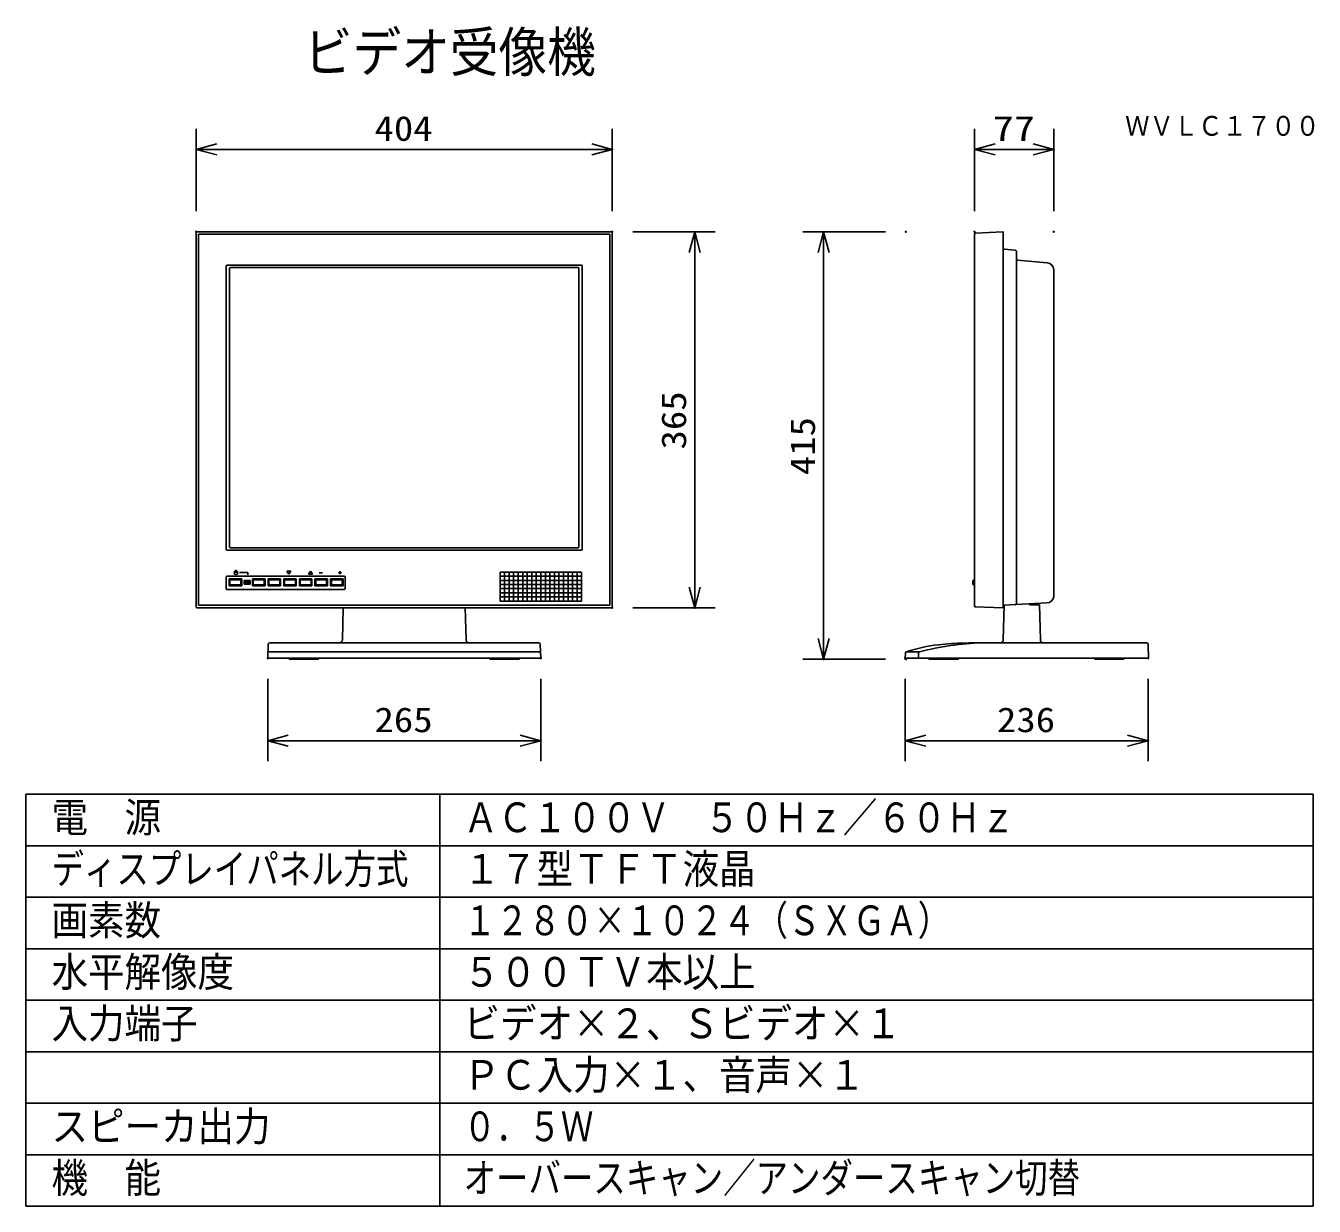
# Model space of a CAD drawing. Units: millimetres, scale not verified. Extents: x -62 to 63, y -57 to 58.
import ezdxf
from ezdxf.enums import TextEntityAlignment as Align

# ---------------------------------------------------------------- set-up
doc = ezdxf.new("R2010")
doc.units = ezdxf.units.MM
doc.header["$LTSCALE"] = 0.191441
doc.header["$PDMODE"] = 32
doc.header["$PDSIZE"] = 0.0957
for name, color, linetype in [('0-0_MOJI1', 2, 'Continuous'), ('0-1_WAKU', 1, 'Continuous'), ('0-2_GAIKEI', 1, 'Continuous'), ('0-3_TOUROKU', 7, 'Continuous')]:
    doc.layers.add(name, color=color, linetype=linetype)
doc.styles.add('ＭＳ ゴシック', font='')
doc.styles.get('ＭＳ ゴシック').set_extended_font_data('MS Gothic')

# ---------------------------------------------------------------- blocks, each defined once
blk = doc.blocks.new('_OPEN30')
at = {"layer": '0-3_TOUROKU'}
blk.add_line((0, 0), (-1, 0), dxfattribs=at)
blk.add_lwpolyline([(-1, 0.26795), (0, 0), (-1, -0.26795)], dxfattribs=at)

msp = doc.modelspace()

# ---------------------------------------------------------------- linework, layer by layer
at = {"layer": '0-1_WAKU', "color": 4}
for p, q in [((62.5, -16.858), (-62.5, -16.858)), ((-62.5, -16.858), (-62.5, -56.858)), ((-22.2944, -56.858), (-22.2944, -16.858)), ((62.5, -56.858), (62.5, -16.858)), ((-62.5, -56.858), (62.5, -56.858))]:
    msp.add_line(p, q, dxfattribs=at)
at = {"layer": '0-1_WAKU'}
for p, q in [((62.5, -21.858), (-62.5, -21.858)), ((62.5, -26.858), (-62.5, -26.858)), ((62.5, -31.858), (-62.5, -31.858)), ((62.5, -36.858), (-62.5, -36.858)), ((62.5, -41.858), (-62.5, -41.858)), ((62.5, -46.858), (-62.5, -46.858)), ((62.5, -51.858), (-62.5, -51.858))]:
    msp.add_line(p, q, dxfattribs=at)
at = {"layer": '0-2_GAIKEI', "color": 3}
for p, q in [((-45.9573, 39.7413), (-45.9573, 47.7413)), ((-5.5574, 39.7413), (-5.5574, 47.7413)), ((29.597, 39.7413), (29.597, 47.7413)), ((37.297, 39.7413), (37.297, 47.7413)), ((-43.9573, 45.7413), (-7.5574, 45.7413)), ((31.597, 45.7413), (35.297, 45.7413)), ((-3.5579, 37.7464), (4.4421, 37.7464)), ((20.9499, 37.7464), (12.9499, 37.7464)), ((2.4421, 35.7464), (2.4421, 3.2464)), ((14.9499, 35.7464), (14.9499, -1.7536)), ((-3.5579, 1.2464), (4.4421, 1.2464)), ((20.9499, -3.7536), (12.9499, -3.7536)), ((-39.0113, -5.6644), (-39.0113, -13.6644)), ((-12.5033, -5.6644), (-12.5033, -13.6644)), ((22.8735, -5.6644), (22.8735, -13.6644)), ((46.4735, -5.6644), (46.4735, -13.6644)), ((-37.0113, -11.6644), (-14.5033, -11.6644)), ((24.8735, -11.6644), (44.4735, -11.6644))]:
    msp.add_line(p, q, dxfattribs=at)
at = {"layer": '0-2_GAIKEI', "color": 7}
for p, q in [((-45.9573, 37.6464), (-45.9573, 1.3464)), ((-45.8573, 37.7464), (-5.6574, 37.7464)), ((-5.5574, 37.6464), (-5.5574, 1.3464)), ((29.6919, 37.6072), (32.3479, 37.7464)), ((32.397, 37.7034), (32.397, 36.1658)), ((29.597, 37.5076), (29.597, 1.4393)), ((33.5181, 35.9636), (32.4879, 36.0663)), ((33.697, 35.7683), (33.697, 35.0831)), ((36.6602, 34.7324), (33.7895, 34.9836)), ((37.297, 34.0441), (37.297, 2.3483)), ((32.3479, 1.2464), (29.6936, 1.3391)), ((32.4876, 1.4897), (32.3996, -1.8717)), ((32.4454, 1.4874), (36.6358, 1.7071)), ((35.9093, 1.5257), (35.0572, 1.5257)), ((35.9093, 1.5257), (35.9984, -1.8717)), ((-45.8573, 1.2464), (-5.6574, 1.2464)), ((-31.7574, -1.8723), (-31.6756, 1.2402)), ((-19.7573, -1.8723), (-19.839, 1.2402)), ((-39.0113, -3.6644), (-38.9687, -2.3097)), ((-32.0573, -2.1644), (-38.8188, -2.1644)), ((-32.0573, -2.1644), (-19.4574, -2.1644)), ((-19.4574, -2.1644), (-12.6959, -2.1644)), ((-12.5033, -3.6644), (-12.546, -2.3097)), ((32.0963, -2.1644), (46.3225, -2.1644)), ((46.4847, -3.6644), (46.4611, -2.3113)), ((-39.0113, -3.6644), (-12.5033, -3.6644)), ((22.8847, -3.6644), (22.8933, -3.1695)), ((22.8847, -3.6644), (46.4847, -3.6644))]:
    msp.add_line(p, q, dxfattribs=at)
at = {"layer": '0-2_GAIKEI'}
for p, q in [((-45.7173, 37.5064), (-45.7173, 1.4864)), ((32.397, 36.1658), (32.397, 1.2847)), ((33.697, 35.0831), (33.697, 1.7211)), ((-43.0473, 34.4064), (-43.0473, 6.9264)), ((-42.9473, 34.5064), (-8.5674, 34.5064)), ((-42.7073, 34.1664), (-42.7073, 7.1664)), ((-42.6073, 34.2664), (-8.9073, 34.2664)), ((-8.8073, 34.1664), (-8.8073, 7.1664)), ((-8.4674, 34.4064), (-8.4674, 6.9264)), ((-42.9473, 6.8264), (-8.5674, 6.8264)), ((-42.6073, 7.0664), (-8.9073, 7.0664)), ((-43.0517, 4.2302), (-43.0517, 3.1028)), ((-42.9658, 4.3158), (-31.5795, 4.3158)), ((-42.7572, 4.0468), (-42.7572, 3.365)), ((-41.5397, 4.0468), (-42.7572, 4.0468)), ((-42.7572, 4.0468), (-42.7572, 3.365)), ((-41.5397, 4.0468), (-42.7572, 4.0468)), ((-42.6837, 3.9634), (-42.6837, 3.4597)), ((-41.6232, 3.9634), (-42.6837, 3.9634)), ((-42.1002, 4.6334), (-42.1002, 4.9126)), ((-41.745, 4.6583), (-40.9477, 4.6583)), ((-41.6232, 3.4597), (-41.6232, 3.9634)), ((-41.5397, 3.365), (-41.5397, 4.0468)), ((-41.5397, 3.365), (-41.5397, 4.0468)), ((-41.3091, 3.8764), (-41.3091, 3.5354)), ((-40.7, 3.8764), (-41.3091, 3.8764)), ((-41.3091, 3.8764), (-41.3091, 3.5354)), ((-40.7, 3.8764), (-41.3091, 3.8764)), ((-41.2301, 3.8029), (-41.2301, 3.6144)), ((-40.7842, 3.8029), (-41.2301, 3.8029)), ((-40.9477, 4.6583), (-40.9477, 4.4464)), ((-40.7842, 3.6144), (-40.7842, 3.8029)), ((-40.7, 3.5354), (-40.7, 3.8764)), ((-40.7, 3.5354), (-40.7, 3.8764)), ((-40.4903, 4.0468), (-40.4903, 3.365)), ((-39.2725, 4.0468), (-40.4903, 4.0468)), ((-40.4903, 4.0468), (-40.4903, 3.365)), ((-39.2725, 4.0468), (-40.4903, 4.0468)), ((-40.4168, 3.9634), (-40.4168, 3.4597)), ((-39.3564, 3.9634), (-40.4168, 3.9634)), ((-39.3564, 3.4597), (-39.3564, 3.9634)), ((-39.2725, 3.365), (-39.2725, 4.0468)), ((-39.2725, 3.365), (-39.2725, 4.0468)), ((-38.9734, 4.0468), (-38.9734, 3.365)), ((-37.756, 4.0468), (-38.9734, 4.0468)), ((-38.9734, 4.0468), (-38.9734, 3.365)), ((-37.756, 4.0468), (-38.9734, 4.0468)), ((-38.9002, 3.9634), (-38.9002, 3.4597)), ((-37.8398, 3.9634), (-38.9002, 3.9634)), ((-37.8398, 3.4597), (-37.8398, 3.9634)), ((-37.756, 3.365), (-37.756, 4.0468)), ((-37.756, 3.365), (-37.756, 4.0468)), ((-37.4569, 4.0468), (-37.4569, 3.365)), ((-36.2396, 4.0468), (-37.4569, 4.0468)), ((-37.4569, 4.0468), (-37.4569, 3.365)), ((-36.2396, 4.0468), (-37.4569, 4.0468)), ((-37.3837, 3.9634), (-37.3837, 3.4597)), ((-36.3233, 3.9634), (-37.3837, 3.9634)), ((-37.1446, 4.8026), (-36.954, 4.4957)), ((-36.7637, 4.8026), (-37.1446, 4.8026)), ((-36.954, 4.4957), (-36.7637, 4.8026)), ((-36.3233, 3.4597), (-36.3233, 3.9634)), ((-36.2396, 3.365), (-36.2396, 4.0468)), ((-36.2396, 3.365), (-36.2396, 4.0468)), ((-35.9405, 4.0468), (-35.9405, 3.365)), ((-34.7227, 4.0468), (-35.9405, 4.0468)), ((-35.9405, 4.0468), (-35.9405, 3.365)), ((-34.7227, 4.0468), (-35.9405, 4.0468)), ((-35.8668, 3.9634), (-35.8668, 3.4597)), ((-34.8066, 3.9634), (-35.8668, 3.9634)), ((-34.8514, 4.8026), (-35.0417, 4.4957)), ((-35.0417, 4.4957), (-34.6607, 4.4957)), ((-34.6607, 4.4957), (-34.8514, 4.8026)), ((-34.8066, 3.4597), (-34.8066, 3.9634)), ((-34.7227, 3.365), (-34.7227, 4.0468)), ((-34.7227, 3.365), (-34.7227, 4.0468)), ((-34.424, 4.0468), (-34.424, 3.365)), ((-33.2062, 4.0468), (-34.424, 4.0468)), ((-34.424, 4.0468), (-34.424, 3.365)), ((-33.2062, 4.0468), (-34.424, 4.0468)), ((-34.3505, 3.9634), (-34.3505, 3.4597)), ((-33.2904, 3.9634), (-34.3505, 3.9634)), ((-34.0185, 4.6442), (-33.7081, 4.6442)), ((-33.2904, 3.4597), (-33.2904, 3.9634)), ((-33.2062, 3.365), (-33.2062, 4.0468)), ((-33.2062, 3.365), (-33.2062, 4.0468)), ((-32.9075, 4.0468), (-32.9075, 3.365)), ((-31.6896, 4.0468), (-32.9075, 4.0468)), ((-32.9075, 4.0468), (-32.9075, 3.365)), ((-31.6896, 4.0468), (-32.9075, 4.0468)), ((-32.8336, 3.9634), (-32.8336, 3.4597)), ((-31.7735, 3.9634), (-32.8336, 3.9634)), ((-32.1523, 4.6442), (-31.842, 4.6442)), ((-31.9969, 4.4885), (-31.9969, 4.7993)), ((-31.7735, 3.4597), (-31.7735, 3.9634)), ((-31.6896, 3.365), (-31.6896, 4.0468)), ((-31.6896, 3.365), (-31.6896, 4.0468)), ((-31.494, 4.2302), (-31.494, 3.1028)), ((-16.455, 1.897), (-16.455, 4.697)), ((-16.455, 4.697), (-8.535, 4.697)), ((-16.455, 4.297), (-8.535, 4.297)), ((-16.455, 3.897), (-8.535, 3.897)), ((-16.015, 1.897), (-16.015, 4.697)), ((-15.575, 1.897), (-15.575, 4.697)), ((-15.135, 1.897), (-15.135, 4.697)), ((-14.695, 1.897), (-14.695, 4.697)), ((-14.255, 1.897), (-14.255, 4.697)), ((-13.815, 1.897), (-13.815, 4.697)), ((-13.375, 1.897), (-13.375, 4.697)), ((-12.935, 1.897), (-12.935, 4.697)), ((-12.495, 1.897), (-12.495, 4.697)), ((-12.055, 1.897), (-12.055, 4.697)), ((-11.615, 1.897), (-11.615, 4.697)), ((-11.175, 1.897), (-11.175, 4.697)), ((-10.735, 1.897), (-10.735, 4.697)), ((-10.295, 1.897), (-10.295, 4.697)), ((-9.855, 1.897), (-9.855, 4.697)), ((-9.415, 1.897), (-9.415, 4.697)), ((-8.975, 1.897), (-8.975, 4.697)), ((-8.535, 1.897), (-8.535, 4.697)), ((29.597, 3.9231), (29.4943, 3.9194)), ((-42.9658, 3.0173), (-31.5795, 3.0173)), ((-42.7572, 3.365), (-41.5397, 3.365)), ((-42.7572, 3.365), (-41.5397, 3.365)), ((-42.6837, 3.4597), (-41.6232, 3.4597)), ((-41.3091, 3.5354), (-40.7, 3.5354)), ((-41.3091, 3.5354), (-40.7, 3.5354)), ((-41.2301, 3.6144), (-40.7842, 3.6144)), ((-40.4903, 3.365), (-39.2725, 3.365)), ((-40.4903, 3.365), (-39.2725, 3.365)), ((-40.4168, 3.4597), (-39.3564, 3.4597)), ((-38.9734, 3.365), (-37.756, 3.365)), ((-38.9734, 3.365), (-37.756, 3.365)), ((-38.9002, 3.4597), (-37.8398, 3.4597)), ((-37.4569, 3.365), (-36.2396, 3.365)), ((-37.4569, 3.365), (-36.2396, 3.365)), ((-37.3837, 3.4597), (-36.3233, 3.4597)), ((-35.9405, 3.365), (-34.7227, 3.365)), ((-35.9405, 3.365), (-34.7227, 3.365)), ((-35.8668, 3.4597), (-34.8066, 3.4597)), ((-34.424, 3.365), (-33.2062, 3.365)), ((-34.424, 3.365), (-33.2062, 3.365)), ((-34.3505, 3.4597), (-33.2904, 3.4597)), ((-32.9075, 3.365), (-31.6896, 3.365)), ((-32.9075, 3.365), (-31.6896, 3.365)), ((-32.8336, 3.4597), (-31.7735, 3.4597)), ((-16.455, 3.497), (-8.535, 3.497)), ((-16.455, 3.097), (-8.535, 3.097)), ((-16.455, 2.697), (-8.535, 2.697)), ((29.597, 3.4718), (29.4944, 3.4753)), ((-45.7173, 1.4864), (-5.7974, 1.4864)), ((-16.455, 2.297), (-8.535, 2.297)), ((-16.455, 1.897), (-8.535, 1.897)), ((-12.5232, -3.0344), (-38.9915, -3.0344)), ((-36.9151, -3.6644), (-36.9151, -3.7536)), ((-35.5005, -3.6644), (-35.5004, -3.7536)), ((-34.0857, -3.7536), (-34.0857, -3.6644)), ((-16.0142, -3.6644), (-16.0143, -3.7536)), ((22.9954, -3.0299), (24.2818, -3.0344)), ((24.1674, -3.6644), (24.173, -3.1767)), ((26.6117, -3.6644), (26.6117, -3.7536)), ((41.2874, -3.7536), (41.2874, -3.6644)), ((42.7021, -3.6644), (42.7021, -3.7536)), ((44.1168, -3.6644), (44.1168, -3.7536)), ((-36.9151, -3.7536), (-34.0857, -3.7536)), ((44.1168, -3.7536), (41.2874, -3.7536))]:
    msp.add_line(p, q, dxfattribs=at)
for points in [[(-45.7173, 37.5064), (-5.7974, 37.5064), (-5.7974, 1.4864)], [(-14.5996, -3.6644), (-14.5996, -3.7536), (-17.429, -3.7536), (-17.429, -3.6644)], [(28.0264, -3.6644), (28.0264, -3.7536), (25.197, -3.7536), (25.197, -3.6644)]]:
    msp.add_lwpolyline(points, dxfattribs=at)
msp.add_circle((-42.1014, 4.6373), 0.1794, dxfattribs=at)
at = {"layer": '0-2_GAIKEI', "color": 7}
for centre, radius, start, end in [((-45.8573, 37.6464), 0.1, 90, 180), ((-5.6574, 37.6464), 0.1, 0, 90), ((29.6969, 37.5074), 0.0999, 92.89086, 180.07538), ((32.3505, 37.6998), 0.0467, 4.38429, 93.18102), ((32.4977, 36.1665), 0.1007, 180.39985, 264.42218), ((33.4991, 35.7666), 0.1979, 0.50242, 84.50076), ((33.7979, 35.0842), 0.1009, 180.63073, 265.2375), ((36.6005, 34.0385), 0.6965, 359.70408, 85.08626), ((-45.8573, 1.3464), 0.1, 180, 270), ((-5.6574, 1.3464), 0.1, 270, 0), ((29.6973, 1.4393), 0.1003, 180.03742, 267.91956), ((32.3508, 1.2934), 0.047, 267.19768, 357.09532), ((32.4481, 1.4363), 0.0512, 93.07449, 178.61702), ((35.0572, 1.7261), 0.2004, 213.50498, 270.00716), ((36.5992, 2.4064), 0.7002, 272.99367, 355.24071), ((-38.8188, -2.3144), 0.15, 90, 178.19698), ((-32.0573, -1.8644), 0.3, 270, 358.49561), ((-19.4574, -1.8644), 0.3, 181.50439, 270), ((-12.6959, -2.3144), 0.15, 1.80302, 90), ((27.8149, -17.5962), 15.3429, 96.42588, 108.30788), ((29.1066, -28.9088), 26.729, 91.00338, 96.46327), ((31.06, -140.2152), 138.0548, 89.56991, 91.00864), ((32.0995, -1.8642), 0.3002, 270.01857, 358.48229), ((36.2982, -1.864), 0.2999, 181.4638, 269.99345), ((46.3109, -2.3142), 0.1502, 1.09674, 85.59034), ((23.0431, -3.1719), 0.1498, 108.58878, 179.08582)]:
    msp.add_arc(centre, radius, start, end, dxfattribs=at)
at = {"layer": '0-2_GAIKEI'}
for centre, radius, start, end in [((-42.9473, 34.4064), 0.1, 90, 180), ((-42.6073, 34.1664), 0.1, 90, 180), ((-8.9073, 34.1664), 0.1, 0, 90), ((-8.5674, 34.4064), 0.1, 0, 90), ((-42.9473, 6.9264), 0.1, 180, 270), ((-42.6073, 7.1664), 0.1, 180, 270), ((-8.9073, 7.1664), 0.1, 270, 0), ((-8.5674, 6.9264), 0.1, 270, 0), ((-42.9659, 4.23), 0.0858, 89.93484, 179.84178), ((-31.5795, 4.2303), 0.0855, 359.96654, 90.03346), ((30.3446, 3.6974), 0.9007, 167.25972, 192.75021), ((29.4953, 3.8894), 0.03, 92.03669, 167.25972), ((-42.9664, 3.1026), 0.0853, 179.87216, 270.35121), ((-31.5791, 3.1023), 0.0851, 269.68083, 0.31917), ((29.4954, 3.5053), 0.03, 192.75021, 268.04472), ((33.4979, 1.7431), 0.2003, 273.07841, 353.70354), ((31.2797, -30.1768), 28.03, 91.90654, 104.45724), ((24.3183, -3.175), 0.1453, 104.55424, 180.63942)]:
    msp.add_arc(centre, radius, start, end, dxfattribs=at)
at = {"layer": '0-3_TOUROKU'}
for p in [(-5.5574, 45.7413), (37.297, 45.7413), (-45.9573, 37.7413), (-5.5579, 37.7464), (-5.5574, 37.7413), (22.9499, 37.7464), (29.597, 37.7413), (37.297, 37.7413), (-5.5579, 1.2464), (2.4421, 1.2464), (-39.0113, -3.6644), (-12.5033, -3.6644), (14.9499, -3.7536), (22.8735, -3.6644), (22.9499, -3.7536), (46.4735, -3.6644), (-12.5033, -11.6644), (46.4735, -11.6644)]:
    msp.add_point(p, dxfattribs=at)

# ---------------------------------------------------------------- block references
at = {"layer": '0-2_GAIKEI', "xscale": 2, "yscale": 2}
for p, rotation in [((-45.9573, 45.7413), 180), ((29.597, 45.7413), 180), ((2.4421, 37.7464), 90), ((14.9499, 37.7464), 90), ((2.4421, 1.2464), 270), ((14.9499, -3.7536), 270), ((-39.0113, -11.6644), 180), ((22.8735, -11.6644), 180)]:
    msp.add_blockref('_OPEN30', p, dxfattribs=dict(at, rotation=rotation))
for p in [(-5.5574, 45.7413), (37.297, 45.7413), (-12.5033, -11.6644), (46.4735, -11.6644)]:
    msp.add_blockref('_OPEN30', p, dxfattribs=at)

# ---------------------------------------------------------------- texts
at = {"layer": '0-0_MOJI1', "style": 'ＭＳ ゴシック'}
for s, height, width, p in [('ビデオ受像機', 3.848, 0.9, (-35.5, 52.1178)), ('電\u3000源', 2.887, 0.9, (-60, -21.4131)), ('ＡＣ１００Ｖ\u3000５０Ｈｚ／６０Ｈｚ', 2.887, 0.85, (-20, -21.4131)), ('ディスプレイパネル方式', 2.887, 0.8, (-60, -26.4131)), ('１７型ＴＦＴ液晶', 2.887, 0.9, (-20, -26.4131)), ('画素数', 2.887, 0.9, (-60, -31.4131)), ('１２８０×１０２４（ＳＸＧＡ）', 2.887, 0.8, (-20, -31.4131)), ('水平解像度', 2.887, 0.9, (-60, -36.4131)), ('５００ＴＶ本以上', 2.887, 0.9, (-20, -36.4131)), ('入力端子', 2.887, 0.9, (-60, -41.4131)), ('ビデオ×２、Ｓビデオ×１', 2.887, 0.9, (-20, -41.4131)), ('ＰＣ入力×１、音声×１', 2.887, 0.9, (-20, -46.4131)), ('スピーカ出力', 2.887, 0.9, (-60, -51.4131)), ('０．５Ｗ', 2.887, 0.8, (-20, -51.4131)), ('機\u3000能', 2.887, 0.9, (-60, -56.4131)), ('オーバースキャン／アンダースキャン切替', 2.887, 0.8, (-20, -56.4131))]:
    msp.add_text(s, height=height, dxfattribs=dict(at, width=width)).set_placement(p, align=Align.BOTTOM_LEFT)
at = {"layer": '0-2_GAIKEI', "color": 3, "style": 'ＭＳ ゴシック'}
for s, width, p in [('404', 1.15, (-28.6445, 45.8509)), ('77', 1.25, (31.3801, 45.8509)), ('265', 1.15, (-28.6445, -11.5548)), ('236', 1.15, (31.7864, -11.5548))]:
    msp.add_text(s, height=2.406, dxfattribs=dict(at, width=width)).set_placement(p, align=Align.BOTTOM_LEFT)
at = {"layer": '0-2_GAIKEI', "color": 3, "style": 'ＭＳ ゴシック', "width": 1.15}
for s, p in [('365', (2.3326, 16.6093)), ('415', (14.8403, 14.1093))]:
    msp.add_text(s, height=2.406, rotation=90, dxfattribs=at).set_placement(p, align=Align.BOTTOM_LEFT)
at = {"layer": '0-3_TOUROKU', "color": 1, "style": 'ＭＳ ゴシック', "width": 0.9}
msp.add_text('ＷＶＬＣ１７００', height=1.924, dxfattribs=at).set_placement((44.2333, 46.4879), align=Align.BOTTOM_LEFT)

doc.saveas('drawing.dxf')
